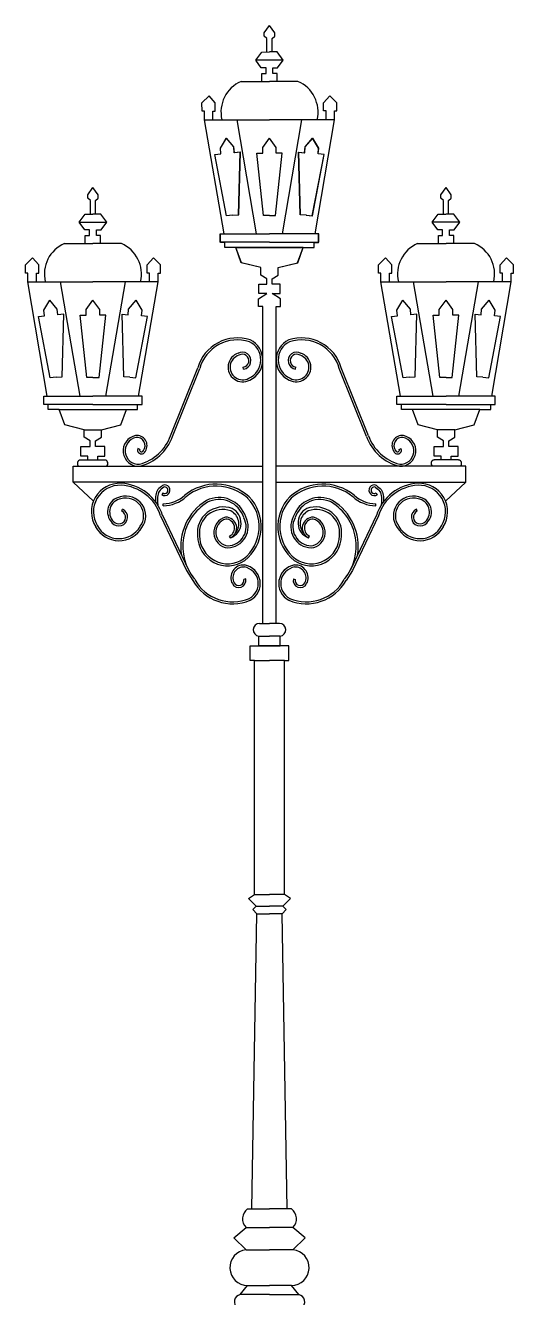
# Model space of a CAD drawing. Header units: millimetres. Extents: x 1931 to 30327, y -2374 to 17555.
# Drawn here: x 17374 to 18576, y 3341 to 6473 of the extents above; entities that cross this region are included whole.
import ezdxf

# ---------------------------------------------------------------- set-up
doc = ezdxf.new("R2010")
doc.units = ezdxf.units.MM

msp = doc.modelspace()

# ---------------------------------------------------------------- linework, layer by layer
at = {"color": 4, "linetype": 'ByBlock', "lineweight": -2}
for p, q in [((17961.9, 6455.2), (17974.7, 6473.2)), ((17961.9, 6447.1), (17961.9, 6455.2)), ((17987.6, 6455.2), (17974.7, 6473.2)), ((17987.6, 6447.1), (17987.6, 6455.2)), ((17968.4, 6441.1), (17961.9, 6447.1)), ((17968.4, 6427.5), (17968.4, 6441.1)), ((17968.4, 6407.9), (17968.4, 6427.5)), ((17981.1, 6441.1), (17987.6, 6447.1)), ((17981.1, 6427.5), (17981.1, 6441.1)), ((17981.1, 6407.9), (17981.1, 6427.5)), ((17940.9, 6387.8), (17955.8, 6407.8)), ((17955.8, 6407.8), (17974.7, 6407.9)), ((17993.8, 6407.9), (17974.9, 6407.9)), ((18008.6, 6387.9), (17993.8, 6407.9)), ((17954.7, 6368.9), (17940.9, 6387.8)), ((18008.6, 6387.9), (17941, 6387.9)), ((17966.3, 6369), (17954.7, 6368.9)), ((17966.3, 6355.2), (17966.3, 6369)), ((17983.3, 6355.2), (17983.3, 6369)), ((17983.3, 6369), (17994.9, 6369)), ((17994.9, 6369), (18008.6, 6387.9)), ((17904.7, 6335.4), (17974.8, 6335.4)), ((17956, 6335.4), (17956, 6355.2)), ((17956, 6355.2), (17966.3, 6355.2)), ((18045, 6335.4), (17974.9, 6335.4)), ((17993.7, 6355.2), (17983.3, 6355.2)), ((17993.7, 6335.4), (17993.7, 6355.2)), ((17826, 6299.8), (17808.7, 6282.9)), ((17841.5, 6282.9), (17826, 6299.8)), ((18108.2, 6283.1), (18123.7, 6299.9)), ((18123.7, 6299.9), (18141, 6283.1)), ((17808.8, 6262.5), (17808.7, 6282.9)), ((17841.5, 6262.5), (17841.5, 6282.9)), ((18108.2, 6262.6), (18108.2, 6283.1)), ((18141, 6262.6), (18141, 6283.1)), ((17814.6, 6262.5), (17808.8, 6262.5)), ((17814.7, 6241), (17814.6, 6262.5)), ((17814.7, 6241), (17974.9, 6241.2)), ((17862.9, 5959.8), (17814.7, 6241)), ((17835.7, 6241.1), (17835.7, 6262.5)), ((17835.7, 6262.5), (17841.5, 6262.5)), ((17943, 5959.9), (17895, 6241.2)), ((18135.1, 6241.2), (17974.9, 6241.2)), ((18006.5, 5959.9), (18054.5, 6241.2)), ((18087.1, 5959.9), (18135.1, 6241.2)), ((18114.1, 6262.6), (18108.2, 6262.6)), ((18114.1, 6241.2), (18114.1, 6262.6)), ((18135.1, 6241.2), (18135.1, 6262.6)), ((18135.1, 6262.6), (18141, 6262.6)), ((17853.9, 6171.4), (17868.6, 6195.7)), ((17855, 6157.1), (17853.9, 6171.4)), ((17854.1, 6171.4), (17868.8, 6195.7)), ((17855.3, 6157.1), (17854.1, 6171.4)), ((17887, 6174.1), (17868.6, 6195.7)), ((17887.3, 6174.1), (17868.8, 6195.7)), ((17888.2, 6159.8), (17887, 6174.1)), ((17888.4, 6159.8), (17887.3, 6174.1)), ((17958.1, 6173), (17974.7, 6196)), ((17958.1, 6158.7), (17958.1, 6173)), ((17958.4, 6158.7), (17958.4, 6173)), ((17991.4, 6173), (17974.7, 6196)), ((17991.4, 6158.7), (17991.4, 6173)), ((17991.6, 6158.7), (17991.6, 6173)), ((18061.3, 6159.8), (18062.5, 6174.1)), ((18061.6, 6159.8), (18062.7, 6174.1)), ((18062.5, 6174.1), (18080.9, 6195.7)), ((18062.7, 6174.1), (18081.2, 6195.7)), ((18095.6, 6171.4), (18080.9, 6195.7)), ((18095.9, 6171.4), (18081.2, 6195.7)), ((18094.5, 6157.1), (18095.6, 6171.4)), ((18094.7, 6157.1), (18095.9, 6171.4)), ((17840.3, 6155.9), (17855, 6157.1)), ((17869.2, 6004.8), (17840.3, 6155.9)), ((17840.5, 6155.9), (17855.3, 6157.1)), ((17869.4, 6004.8), (17840.5, 6155.9)), ((17902.9, 6161), (17888.2, 6159.8)), ((17903.2, 6161), (17888.4, 6159.8)), ((17898.8, 6007.2), (17902.9, 6161)), ((17899.1, 6007.2), (17903.2, 6161)), ((17959.9, 6005.7), (17943.3, 6158.7)), ((17943.3, 6158.7), (17958.1, 6158.7)), ((17960.1, 6005.7), (17943.6, 6158.7)), ((17943.6, 6158.7), (17958.4, 6158.7)), ((17989.6, 6005.7), (18006.2, 6158.7)), ((17989.9, 6005.7), (18006.4, 6158.7)), ((18006.2, 6158.7), (17991.4, 6158.7)), ((18006.4, 6158.7), (17991.6, 6158.7)), ((18050.7, 6007.2), (18046.6, 6161)), ((18046.6, 6161), (18061.3, 6159.8)), ((18050.9, 6007.2), (18046.8, 6161)), ((18046.8, 6161), (18061.6, 6159.8)), ((18080.3, 6004.8), (18109.2, 6155.9)), ((18080.6, 6004.8), (18109.4, 6155.9)), ((18109.2, 6155.9), (18094.5, 6157.1)), ((18109.4, 6155.9), (18094.7, 6157.1)), ((17527.5, 6056.3), (17540.4, 6074.3)), ((17527.5, 6048.1), (17527.5, 6056.3)), ((17534, 6042.2), (17527.5, 6048.1)), ((17553.2, 6056.2), (17540.4, 6074.3)), ((17546.7, 6042.2), (17553.2, 6048.1)), ((17553.2, 6048.1), (17553.2, 6056.2)), ((18396.6, 6056.2), (18409.4, 6074.3)), ((18396.6, 6048.1), (18396.6, 6056.2)), ((18403, 6042.2), (18396.6, 6048.1)), ((18422.2, 6056.3), (18409.4, 6074.3)), ((18415.8, 6042.2), (18422.2, 6048.1)), ((18422.2, 6048.1), (18422.2, 6056.3)), ((17534, 6028.5), (17534, 6042.2)), ((17534, 6008.9), (17534, 6028.5)), ((17546.7, 6028.5), (17546.7, 6042.2)), ((17546.7, 6008.9), (17546.7, 6028.5)), ((18403, 6028.5), (18403, 6042.2)), ((18403.1, 6008.9), (18403, 6028.5)), ((18415.8, 6028.5), (18415.8, 6042.2)), ((18415.8, 6008.9), (18415.8, 6028.5)), ((17506.5, 5988.9), (17521.3, 6008.9)), ((17520.2, 5970), (17506.5, 5988.9)), ((17506.5, 5988.9), (17574.1, 5988.9)), ((17521.3, 6008.9), (17540.2, 6008.9)), ((17559.3, 6008.9), (17540.4, 6008.9)), ((17574.2, 5988.8), (17559.3, 6008.9)), ((17560.4, 5970), (17574.2, 5988.8)), ((17884, 6006), (17869.2, 6004.8)), ((17884.2, 6006), (17869.4, 6004.8)), ((17884, 6006), (17898.8, 6007.2)), ((17884.2, 6006), (17899.1, 6007.2)), ((17974.7, 6005.7), (17959.9, 6005.7)), ((17975, 6005.7), (17960.1, 6005.7)), ((17974.7, 6005.7), (17989.6, 6005.7)), ((17975, 6005.7), (17989.9, 6005.7)), ((18065.5, 6006), (18050.7, 6007.2)), ((18065.8, 6006), (18050.9, 6007.2)), ((18065.5, 6006), (18080.3, 6004.8)), ((18065.8, 6006), (18080.6, 6004.8)), ((18375.6, 5988.8), (18390.4, 6008.9)), ((18443.3, 5988.9), (18375.6, 5988.9)), ((18389.3, 5970), (18375.6, 5988.8)), ((18390.4, 6008.9), (18409.3, 6008.9)), ((18428.4, 6008.9), (18409.5, 6008.9)), ((18443.3, 5988.9), (18428.4, 6008.9)), ((18429.6, 5970), (18443.3, 5988.9)), ((17531.8, 5970), (17520.2, 5970)), ((17521.4, 5936.5), (17521.4, 5956.2)), ((17521.4, 5956.2), (17531.8, 5956.2)), ((17531.8, 5956.2), (17531.8, 5970)), ((17548.8, 5956.2), (17548.8, 5970)), ((17548.8, 5970), (17560.4, 5970)), ((17559.1, 5956.2), (17548.8, 5956.2)), ((17559.1, 5936.4), (17559.1, 5956.2)), ((17853.5, 5959.9), (17974.7, 5959.9)), ((17853.7, 5939.3), (17853.7, 5959.9)), ((17853.7, 5959.9), (17975, 5959.9)), ((17854, 5939.2), (17854, 5959.8)), ((17854, 5959.8), (17862.9, 5959.8)), ((18096, 5959.9), (17974.7, 5959.9)), ((18096.3, 5959.9), (17975, 5959.9)), ((18095.8, 5959.8), (18086.8, 5959.8)), ((18095.7, 5939.2), (18095.8, 5959.8)), ((18096, 5939.3), (18096, 5959.9)), ((18400.9, 5970), (18389.3, 5970)), ((18390.6, 5936.4), (18390.6, 5956.2)), ((18390.6, 5956.2), (18400.9, 5956.2)), ((18400.9, 5956.2), (18400.9, 5970)), ((18418, 5956.2), (18418, 5970)), ((18418, 5970), (18429.6, 5970)), ((18428.3, 5956.2), (18418, 5956.2)), ((18428.3, 5936.5), (18428.3, 5956.2)), ((17470.1, 5936.5), (17540.2, 5936.5)), ((17610.4, 5936.4), (17540.3, 5936.5)), ((17974.7, 5939.3), (17853.5, 5939.3)), ((17975, 5939.3), (17853.7, 5939.3)), ((17865.2, 5939.2), (17854, 5939.2)), ((17864.9, 5926.4), (17864.9, 5939.3)), ((17891.7, 5926.4), (17864.9, 5926.4)), ((17865.2, 5926.3), (17865.2, 5939.2)), ((17892, 5926.4), (17865.2, 5926.3)), ((17905.5, 5889), (17891.7, 5926.4)), ((17891.7, 5926.4), (17975, 5926.4)), ((17905.8, 5888.9), (17892, 5926.4)), ((17974.7, 5926.4), (17892, 5926.4)), ((17974.7, 5939.3), (18096, 5939.3)), ((18058.1, 5926.4), (17974.7, 5926.4)), ((17975, 5939.3), (18096.3, 5939.3)), ((17975, 5926.4), (18057.7, 5926.4)), ((18043.9, 5888.9), (18057.7, 5926.4)), ((18044.3, 5889), (18058.1, 5926.4)), ((18057.7, 5926.4), (18084.5, 5926.3)), ((18058.1, 5926.4), (18084.9, 5926.4)), ((18084.5, 5926.3), (18084.6, 5939.2)), ((18084.6, 5939.2), (18095.7, 5939.2)), ((18084.9, 5926.4), (18084.9, 5939.3)), ((18339.3, 5936.4), (18409.4, 5936.5)), ((18479.6, 5936.5), (18409.5, 5936.5)), ((17391.4, 5900.9), (17374.1, 5884.1)), ((17406.9, 5884.1), (17391.4, 5900.9)), ((17673.6, 5884), (17689.1, 5900.8)), ((17689.1, 5900.8), (17706.4, 5883.9)), ((17953.3, 5876.9), (17905.5, 5889)), ((17953.7, 5876.9), (17905.8, 5888.9)), ((17996, 5876.9), (18043.9, 5888.9)), ((17996.4, 5876.9), (18044.3, 5889)), ((18260.7, 5900.8), (18243.4, 5883.9)), ((18276.1, 5884), (18260.7, 5900.8)), ((18542.8, 5884.1), (18558.3, 5900.9)), ((18558.3, 5900.9), (18575.6, 5884.1)), ((17374.1, 5863.6), (17374.1, 5884.1)), ((17380, 5863.6), (17374.1, 5863.6)), ((17380, 5842.2), (17380, 5863.6)), ((17401, 5842.2), (17401, 5863.6)), ((17401, 5863.6), (17406.9, 5863.6)), ((17406.9, 5863.6), (17406.9, 5884.1)), ((17673.6, 5863.5), (17673.6, 5884)), ((17679.4, 5863.5), (17673.6, 5863.5)), ((17679.4, 5842.1), (17679.4, 5863.5)), ((17700.5, 5842.1), (17700.5, 5863.5)), ((17700.5, 5863.5), (17706.3, 5863.5)), ((17706.3, 5863.5), (17706.4, 5883.9)), ((17953.3, 5858.7), (17953.3, 5876.9)), ((17968.2, 5849.4), (17953.3, 5858.7)), ((17981.5, 5849.4), (17996.4, 5858.7)), ((17996.4, 5858.7), (17996.4, 5876.9)), ((18243.4, 5863.5), (18243.4, 5883.9)), ((18249.3, 5863.5), (18243.4, 5863.5)), ((18249.3, 5842.1), (18249.3, 5863.5)), ((18270.3, 5842.1), (18270.3, 5863.5)), ((18270.3, 5863.5), (18276.2, 5863.5)), ((18276.2, 5863.5), (18276.1, 5884)), ((18542.8, 5863.6), (18542.8, 5884.1)), ((18548.7, 5863.6), (18542.8, 5863.6)), ((18548.7, 5842.2), (18548.7, 5863.6)), ((18569.7, 5842.2), (18569.7, 5863.6)), ((18569.7, 5863.6), (18575.6, 5863.6)), ((18575.6, 5863.6), (18575.6, 5884.1)), ((17428, 5560.9), (17380, 5842.2)), ((17380, 5842.2), (17540.2, 5842.2)), ((17508.6, 5560.9), (17460.6, 5842.2)), ((17700.5, 5842.1), (17540.2, 5842.2)), ((17572.2, 5560.9), (17620.1, 5842.2)), ((17652.2, 5560.8), (17700.5, 5842.1)), ((17948.4, 5812.9), (17948.4, 5836.5)), ((17948.4, 5836.5), (17968.2, 5836.5)), ((17968.2, 5836.5), (17968.2, 5849.4)), ((17981.5, 5836.5), (17981.5, 5849.4)), ((18001.3, 5836.5), (17981.5, 5836.5)), ((18001.3, 5812.9), (18001.3, 5836.5)), ((18249.3, 5842.1), (18409.5, 5842.2)), ((18297.6, 5560.8), (18249.3, 5842.1)), ((18377.6, 5560.9), (18329.6, 5842.2)), ((18569.7, 5842.2), (18409.5, 5842.2)), ((18441.2, 5560.9), (18489.2, 5842.2)), ((18521.8, 5560.9), (18569.7, 5842.2)), ((17419.5, 5772.4), (17434.2, 5796.7)), ((17452.6, 5775.1), (17434.2, 5796.7)), ((17523.7, 5774), (17540.4, 5797)), ((17557, 5774), (17540.4, 5797)), ((17628.1, 5775.1), (17646.5, 5796.7)), ((17661.2, 5772.4), (17646.5, 5796.7)), ((17947.8, 5800.2), (17968.2, 5812.9)), ((17947.8, 5781), (17947.8, 5800.2)), ((17968.2, 5812.9), (17948.4, 5812.9)), ((18001.9, 5800.2), (17981.5, 5812.9)), ((17981.5, 5812.9), (18001.3, 5812.9)), ((18001.9, 5781), (18001.9, 5800.2)), ((18288.5, 5772.4), (18303.2, 5796.7)), ((18321.7, 5775.1), (18303.2, 5796.7)), ((18392.8, 5774), (18409.4, 5797)), ((18426, 5774), (18409.4, 5797)), ((18497.1, 5775.1), (18515.5, 5796.7)), ((18530.3, 5772.4), (18515.5, 5796.7)), ((17420.7, 5758.1), (17419.5, 5772.4)), ((17453.8, 5760.8), (17452.6, 5775.1)), ((17523.7, 5759.7), (17523.7, 5774)), ((17557, 5759.7), (17557, 5774)), ((17626.9, 5760.8), (17628.1, 5775.1)), ((17660.1, 5758.1), (17661.2, 5772.4)), ((17958.4, 5781), (17947.8, 5781)), ((17958.4, 5000.8), (17958.4, 5781)), ((17991.4, 5000.8), (17991.4, 5781)), ((17991.4, 5781), (18001.9, 5781)), ((18289.7, 5758.1), (18288.5, 5772.4)), ((18322.8, 5760.8), (18321.7, 5775.1)), ((18392.8, 5759.7), (18392.8, 5774)), ((18426, 5759.7), (18426, 5774)), ((18496, 5760.8), (18497.1, 5775.1)), ((18529.1, 5758.1), (18530.3, 5772.4)), ((17405.9, 5756.9), (17420.7, 5758.1)), ((17434.8, 5605.8), (17405.9, 5756.9)), ((17468.5, 5762), (17453.8, 5760.8)), ((17464.4, 5608.2), (17468.5, 5762)), ((17525.5, 5606.7), (17508.9, 5759.7)), ((17508.9, 5759.7), (17523.7, 5759.7)), ((17555.2, 5606.7), (17571.8, 5759.7)), ((17571.8, 5759.7), (17557, 5759.7)), ((17616.3, 5608.2), (17612.2, 5762)), ((17612.2, 5762), (17626.9, 5760.8)), ((17646, 5605.8), (17674.8, 5756.9)), ((17674.8, 5756.9), (17660.1, 5758.1)), ((18274.9, 5756.9), (18289.7, 5758.1)), ((18303.8, 5605.8), (18274.9, 5756.9)), ((18337.6, 5762), (18322.8, 5760.8)), ((18333.5, 5608.2), (18337.6, 5762)), ((18394.5, 5606.7), (18378, 5759.7)), ((18378, 5759.7), (18392.8, 5759.7)), ((18424.3, 5606.7), (18440.8, 5759.7)), ((18440.8, 5759.7), (18426, 5759.7)), ((18485.3, 5608.2), (18481.2, 5762)), ((18481.2, 5762), (18496, 5760.8)), ((18515, 5605.8), (18543.8, 5756.9)), ((18543.8, 5756.9), (18529.1, 5758.1)), ((17449.6, 5607), (17434.8, 5605.8)), ((17449.6, 5607), (17464.4, 5608.2)), ((17540.4, 5606.7), (17525.5, 5606.7)), ((17540.4, 5606.7), (17555.2, 5606.7)), ((17631.1, 5607), (17616.3, 5608.2)), ((17631.1, 5607), (17646, 5605.8)), ((17731.4, 5463.2), (17798.4, 5630.4)), ((17736, 5461.4), (17803, 5628.5)), ((17911.1, 5627.2), (17910.4, 5632.2)), ((18038.7, 5627.2), (18039.4, 5632.2)), ((18213.7, 5461.4), (18146.7, 5628.5)), ((18218.4, 5463.2), (18151.4, 5630.4)), ((18318.6, 5607), (18303.8, 5605.8)), ((18318.6, 5607), (18333.5, 5608.2)), ((18409.4, 5606.7), (18394.5, 5606.7)), ((18409.4, 5606.7), (18424.3, 5606.7)), ((18500.2, 5607), (18485.3, 5608.2)), ((18500.2, 5607), (18515, 5605.8)), ((17419.1, 5540.3), (17419.1, 5560.9)), ((17419.1, 5560.9), (17540.4, 5560.9)), ((17661.7, 5560.9), (17540.4, 5560.9)), ((17661.1, 5560.8), (17652.2, 5560.8)), ((17661.1, 5540.2), (17661.1, 5560.8)), ((18288.1, 5560.9), (18409.4, 5560.9)), ((18288.7, 5540.2), (18288.6, 5560.8)), ((18288.6, 5560.8), (18297.6, 5560.8)), ((18530.7, 5560.9), (18409.4, 5560.9)), ((18530.7, 5540.3), (18530.7, 5560.9)), ((17540.4, 5540.3), (17419.1, 5540.3)), ((17430.2, 5527.5), (17430.2, 5540.3)), ((17457, 5527.5), (17430.2, 5527.5)), ((17470.8, 5490), (17457, 5527.5)), ((17457, 5527.5), (17540.4, 5527.5)), ((17540.4, 5540.3), (17661.7, 5540.3)), ((17540.4, 5527.5), (17623.1, 5527.4)), ((17609.3, 5489.9), (17623.1, 5527.4)), ((17623.1, 5527.4), (17649.9, 5527.3)), ((17649.9, 5527.3), (17649.9, 5540.2)), ((17649.9, 5540.2), (17661.1, 5540.2)), ((18409.4, 5540.3), (18288.1, 5540.3)), ((18299.8, 5540.2), (18288.7, 5540.2)), ((18299.8, 5527.3), (18299.8, 5540.2)), ((18326.6, 5527.4), (18299.8, 5527.3)), ((18409.4, 5527.5), (18326.6, 5527.4)), ((18340.5, 5489.9), (18326.6, 5527.4)), ((18409.4, 5540.3), (18530.7, 5540.3)), ((18492.7, 5527.5), (18409.4, 5527.5)), ((18478.9, 5490), (18492.7, 5527.5)), ((18492.7, 5527.5), (18519.5, 5527.5)), ((18519.5, 5527.5), (18519.5, 5540.3)), ((17518.7, 5477.9), (17470.8, 5490)), ((17561.4, 5477.9), (17609.3, 5489.9)), ((18388.4, 5477.9), (18340.5, 5489.9)), ((18431, 5477.9), (18478.9, 5490)), ((17518.7, 5459.8), (17518.7, 5477.9)), ((17518.7, 5477.9), (17561.4, 5477.9)), ((17533.6, 5450.4), (17518.7, 5459.8)), ((17533.6, 5437), (17533.6, 5450.4)), ((17546.5, 5450.4), (17561.4, 5459.7)), ((17546.5, 5437), (17546.5, 5450.4)), ((17561.4, 5459.7), (17561.4, 5477.9)), ((18388.4, 5459.7), (18388.4, 5477.9)), ((18431, 5477.9), (18388.4, 5477.9)), ((18403.3, 5450.4), (18388.4, 5459.7)), ((18403.3, 5437), (18403.3, 5450.4)), ((18416.2, 5450.4), (18431, 5459.8)), ((18416.2, 5437), (18416.2, 5450.4)), ((18431, 5459.8), (18431, 5477.9)), ((17510.7, 5412.6), (17510.7, 5437)), ((17510.7, 5437), (17533.6, 5437)), ((17569.3, 5437), (17546.5, 5437)), ((17569.3, 5412.5), (17569.3, 5437)), ((17655.5, 5429.6), (17650.8, 5431.3)), ((18294.2, 5429.6), (18298.9, 5431.3)), ((18380.5, 5412.5), (18380.4, 5437)), ((18380.4, 5437), (18403.3, 5437)), ((18439, 5437), (18416.2, 5437)), ((18439, 5412.6), (18439, 5437)), ((17491.2, 5348.4), (17491.2, 5387.9)), ((17491.2, 5387.9), (17958.4, 5387.9)), ((17509.4, 5403.4), (17569.6, 5403.4)), ((17527.9, 5412.6), (17510.7, 5412.6)), ((17527.9, 5403.4), (17527.9, 5412.6)), ((17552.1, 5403.3), (17552.1, 5412.6)), ((17552.1, 5412.6), (17569.3, 5412.5)), ((18458.5, 5387.9), (17991.4, 5387.9)), ((18440.4, 5403.4), (18380.1, 5403.4)), ((18397.7, 5412.6), (18380.5, 5412.5)), ((18397.7, 5403.3), (18397.7, 5412.6)), ((18421.8, 5403.4), (18421.8, 5412.6)), ((18421.8, 5412.6), (18439, 5412.6)), ((18458.5, 5348.4), (18458.5, 5387.9)), ((17958.4, 5348.4), (17491.2, 5348.4)), ((17491.2, 5348.4), (17541.4, 5302)), ((17991.4, 5348.4), (18458.5, 5348.4)), ((18458.5, 5348.4), (18408.4, 5302)), ((17712.6, 5322.2), (17709.9, 5318)), ((17713.3, 5290.5), (17713.2, 5295.5)), ((18236.4, 5290.5), (18236.5, 5295.5)), ((18237.1, 5322.2), (18239.8, 5318)), ((17611.1, 5277.5), (17613.3, 5282)), ((17706.8, 5265.5), (17770.7, 5130.9)), ((17711.3, 5267.6), (17775.2, 5133.1)), ((18238.4, 5267.6), (18174.5, 5133.1)), ((18242.9, 5265.5), (18179, 5130.9)), ((18338.6, 5277.5), (18336.5, 5282)), ((17878.9, 5211.6), (17876.6, 5216.1)), ((18070.8, 5211.6), (18073.2, 5216.1)), ((17770.7, 5130.9), (17786.3, 5107)), ((17916.3, 5110.6), (17911.4, 5109.5)), ((18033.5, 5110.6), (18038.4, 5109.5)), ((18179, 5130.9), (18163.4, 5107)), ((17950.4, 5000.8), (17974.9, 5000.8)), ((17999.4, 5000.8), (17974.9, 5000.8)), ((17948.8, 4945.5), (17948.8, 4969.7)), ((17948.8, 4969.7), (17974.9, 4969.7)), ((18000.9, 4969.7), (17974.9, 4969.7)), ((18000.9, 4945.5), (18000.9, 4969.7)), ((17927.2, 4924.4), (17927.2, 4945.5)), ((17927.2, 4945.5), (17974.9, 4945.5)), ((17927.2, 4909.6), (17927.2, 4924.4)), ((17974.9, 4945.5), (17948.8, 4945.5)), ((18022.6, 4945.5), (17974.9, 4945.5)), ((17974.9, 4945.5), (18000.9, 4945.5)), ((18022.6, 4924.4), (18022.6, 4945.5)), ((18022.6, 4909.6), (18022.6, 4924.4)), ((17937.8, 4909.6), (17927.2, 4909.6)), ((17937.8, 4333.5), (17937.8, 4909.6)), ((17937.8, 4909.6), (17974.9, 4909.6)), ((18011.9, 4909.6), (17974.9, 4909.6)), ((18011.9, 4333.5), (18011.9, 4909.6)), ((18011.9, 4909.6), (18022.6, 4909.6)), ((17923, 4323.8), (17937.8, 4333.5)), ((17942.4, 4304.8), (17923, 4323.8)), ((17937.8, 4333.5), (17974.9, 4333.5)), ((18011.9, 4333.5), (17974.9, 4333.5)), ((18007.3, 4304.8), (18026.8, 4323.8)), ((18026.8, 4323.8), (18011.9, 4333.5)), ((17933.7, 4296.6), (17942.4, 4304.8)), ((17944, 4286.4), (17933.7, 4296.6)), ((17942.4, 4304.8), (17974.9, 4304.8)), ((18007.3, 4304.8), (17974.9, 4304.8)), ((18005.8, 4286.4), (18016, 4296.6)), ((18016, 4296.6), (18007.3, 4304.8)), ((17931.4, 3559.6), (17944, 4286.4)), ((17944, 4286.4), (17974.9, 4286.4)), ((18005.8, 4286.4), (17974.9, 4286.4)), ((18018.4, 3559.6), (18005.8, 4286.4)), ((17920.9, 3559.6), (17974.9, 3559.6)), ((18028.9, 3559.6), (17974.9, 3559.6)), ((17887.2, 3488.1), (17917.1, 3513.6)), ((17917.1, 3513.6), (17974.9, 3513.6)), ((18032.6, 3513.6), (17974.9, 3513.6)), ((18062.5, 3488.1), (18032.6, 3513.6)), ((17917.1, 3458.7), (17887.2, 3488.1)), ((18032.6, 3458.7), (18062.5, 3488.1)), ((17917.1, 3458.7), (17974.9, 3458.7)), ((18032.6, 3458.7), (17974.9, 3458.7)), ((17902.4, 3348.6), (17920.8, 3370.9)), ((17920.8, 3370.9), (17974.9, 3370.9)), ((18029, 3370.9), (17974.9, 3370.9)), ((18047.4, 3348.6), (18029, 3370.9)), ((17974.9, 3348.6), (17902.4, 3348.6)), ((17974.9, 3348.6), (18047.4, 3348.6))]:
    msp.add_line(p, q, dxfattribs=at)
for centre, radius, start, end in [((17937.5, 6260.1), 82.1, 113.5299, 193.3554), ((18012.3, 6260.1), 82.1, 346.7051, 66.5306), ((17502.9, 5861.1), 82.1, 113.4694, 193.2949), ((17577.6, 5861.1), 82.1, 346.6446, 66.4701), ((18372.1, 5861.1), 82.1, 113.5299, 193.3554), ((18446.9, 5861.1), 82.1, 346.7051, 66.5306), ((17896.1, 5602.4), 101.7, 72.0223, 164.2876), ((18053.6, 5602.4), 101.7, 15.7124, 107.9777), ((17896.2, 5602.3), 96.8, 72.4775, 164.2991), ((17908.2, 5647.9), 20.9, 277.9565, 122.0477), ((17903.7, 5649.9), 49.7, 294.1424, 64.151), ((17903.7, 5649.9), 54.7, 294.1424, 64.151), ((18046, 5649.9), 54.7, 115.849, 245.8576), ((18046, 5649.9), 49.7, 115.849, 245.8576), ((18041.6, 5647.9), 20.9, 57.9523, 262.0435), ((18053.5, 5602.3), 96.8, 15.7009, 107.5225), ((17909, 5631.8), 36.1, 107.4881, 298.8213), ((17909, 5631.8), 31.1, 107.4881, 298.8213), ((17908.2, 5647.9), 15.9, 277.9565, 122.0477), ((18040.7, 5631.8), 36.1, 241.1787, 72.5119), ((18041.6, 5647.9), 15.9, 57.9523, 262.0435), ((18040.7, 5631.8), 31.1, 241.1787, 72.5119), ((17652.7, 5426.1), 38.2, 101.2947, 272.9663), ((17652.7, 5426.1), 33.2, 101.2947, 272.9663), ((17648.7, 5439.1), 24.8, 325.9401, 97.9695), ((17648.6, 5438.8), 20, 322.3216, 97.5252), ((17627.4, 5499.8), 110.2, 284.2238, 340.6338), ((17627.7, 5499.6), 114.9, 283.6192, 340.5714), ((18322.1, 5499.6), 114.9, 199.4286, 256.3808), ((18322.4, 5499.8), 110.2, 199.3662, 255.7762), ((18301.1, 5439.1), 24.8, 82.0305, 214.0599), ((18301.2, 5438.8), 20, 82.4748, 217.6784), ((18297, 5426.1), 38.2, 267.0337, 78.7053), ((18297, 5426.1), 33.2, 267.0337, 78.7053), ((17659.9, 5427.9), 9.69, 159.246, 343.9164), ((17659.9, 5427.9), 4.69, 159.246, 343.9164), ((18289.9, 5427.9), 9.69, 196.0836, 20.754), ((18289.9, 5427.9), 4.69, 196.0836, 20.754), ((17510.6, 5394.7), 8.74, 98.445, 230.6948), ((17568.3, 5394.7), 8.74, 309.3052, 81.555), ((18381.4, 5394.7), 8.74, 98.445, 230.6948), ((18439.1, 5394.7), 8.74, 309.3052, 81.555), ((17606.5, 5276), 70.1, 87.4783, 212.1437), ((17606.5, 5276), 65.1, 87.4783, 212.1437), ((17603.8, 5233.3), 108, 17.352, 87.0366), ((17603.8, 5233.3), 113, 17.352, 87.0366), ((17717, 5328.9), 13, 236.6512, 113.589), ((17717, 5328.9), 8.01, 236.6512, 113.589), ((17843.4, 5222.3), 121.7, 48.0932, 129.1301), ((17843.4, 5222.3), 116.7, 48.0932, 129.1301), ((18106.3, 5222.3), 121.7, 50.8699, 131.9068), ((18106.3, 5222.3), 116.7, 50.8699, 131.9068), ((18232.7, 5328.9), 13, 66.411, 303.3488), ((18232.7, 5328.9), 8.01, 66.411, 303.3488), ((18346, 5233.3), 113, 92.9634, 162.648), ((18346, 5233.3), 108, 92.9634, 162.648), ((18343.3, 5276), 70.1, 327.8563, 92.5217), ((18343.3, 5276), 65.1, 327.8563, 92.5217), ((17613.9, 5275.4), 37.6, 98.5461, 225.4148), ((17613.9, 5275.4), 32.6, 98.5461, 225.4148), ((17621.5, 5265.9), 48.6, 323.6359, 106.595), ((17621.5, 5265.9), 43.6, 323.6359, 106.595), ((17711.1, 5378.3), 82.8, 271.4409, 312.0332), ((17711.1, 5378.3), 87.8, 271.4409, 312.0332), ((17888.7, 5190.8), 132.3, 121.4973, 189.5526), ((17888.7, 5190.8), 127.3, 121.4973, 219.2937), ((17850.7, 5241.9), 69.1, 17.8961, 116.7067), ((17850.7, 5241.9), 64.1, 17.8961, 116.7067), ((17848, 5239.2), 101.4, 308.3722, 43.8687), ((17848, 5239.2), 106.4, 308.3722, 43.8687), ((18101.7, 5239.2), 106.4, 136.1313, 231.6278), ((18101.7, 5239.2), 101.4, 136.1313, 231.6278), ((18099.1, 5241.9), 69.1, 63.2933, 162.1039), ((18099.1, 5241.9), 64.1, 63.2933, 162.1039), ((18061, 5190.8), 127.3, 320.7063, 58.5027), ((18061, 5190.8), 132.3, 350.4474, 58.5027), ((18238.6, 5378.3), 87.8, 227.9668, 268.5591), ((18238.6, 5378.3), 82.8, 227.9668, 268.5591), ((18328.3, 5265.9), 48.6, 73.405, 216.3641), ((18328.3, 5265.9), 43.6, 73.405, 216.3641), ((18335.9, 5275.4), 32.6, 314.5852, 81.4539), ((18335.9, 5275.4), 37.6, 314.5852, 81.4539), ((17603.9, 5262.5), 21.6, 218.6786, 64.335), ((17603.9, 5262.5), 16.6, 218.6786, 64.335), ((17861.2, 5223.8), 63.9, 69.8321, 186.4276), ((17859.4, 5224.4), 57.2, 69.5194, 186.7986), ((17876.1, 5225.2), 38.4, 103.9126, 264.7437), ((17867.5, 5235.8), 26.7, 295.1751, 91.4341), ((17870.3, 5239), 52.1, 272.4648, 27.5977), ((17865.4, 5248.7), 39.4, 290.0639, 63.0669), ((17864.1, 5246.3), 35.2, 321.6522, 64.1311), ((18079.4, 5239), 52.1, 152.4023, 267.5352), ((18084.4, 5248.7), 39.4, 116.9331, 249.9361), ((18085.6, 5246.3), 35.2, 115.8689, 218.3478), ((18082.2, 5235.8), 26.7, 88.5659, 244.8249), ((18088.5, 5223.8), 63.9, 353.5724, 110.1679), ((18090.3, 5224.4), 57.2, 353.2014, 110.4806), ((18073.6, 5225.2), 38.4, 275.2563, 76.0874), ((18345.8, 5262.5), 21.6, 115.665, 321.3214), ((18345.8, 5262.5), 16.6, 115.665, 321.3214), ((17604.4, 5269.9), 65.2, 208.2233, 330.2654), ((17604.4, 5269.9), 60.2, 208.2233, 330.2654), ((17876.4, 5225.5), 33.7, 105.6354, 264.5682), ((17867.2, 5235.9), 21.9, 295.1472, 89.8751), ((17870.3, 5239), 47.1, 272.4648, 27.5977), ((18079.4, 5239), 47.1, 152.4023, 267.5352), ((18082.5, 5235.9), 21.9, 90.1249, 244.8528), ((18073.4, 5225.5), 33.7, 275.4318, 74.3646), ((18345.4, 5269.9), 65.2, 209.7346, 331.7767), ((18345.4, 5269.9), 60.2, 209.7346, 331.7767), ((17872.1, 5217.3), 74.4, 180.478, 304.2737), ((17872.1, 5217.3), 69.4, 180.478, 304.2737), ((18077.6, 5217.3), 74.4, 235.7263, 359.522), ((18077.6, 5217.3), 69.4, 235.7263, 359.522), ((17911.2, 5113.5), 31.4, 85.9133, 207.6814), ((17911.2, 5113.5), 26.4, 85.9133, 207.6814), ((17905.7, 5099.1), 41.4, 297.8021, 80.4364), ((17905.7, 5099.1), 46.4, 297.8021, 80.4364), ((18044, 5099.1), 46.4, 99.5636, 242.1979), ((18044, 5099.1), 41.4, 99.5636, 242.1979), ((18038.5, 5113.5), 31.4, 332.3186, 94.0867), ((18038.5, 5113.5), 26.4, 332.3186, 94.0867), ((17883.9, 5160.6), 111.3, 208.7663, 292.9572), ((17883.9, 5160.6), 106.3, 208.7663, 292.9572), ((17899.2, 5106.7), 17.5, 206.0497, 12.9904), ((17899.2, 5106.7), 12.5, 206.0497, 12.9904), ((18065.8, 5160.6), 111.3, 247.0428, 331.2337), ((18065.8, 5160.6), 106.3, 247.0428, 331.2337), ((18050.6, 5106.7), 17.5, 167.0096, 333.9503), ((18050.6, 5106.7), 12.5, 167.0096, 333.9503), ((17950.5, 4985.2), 15.6, 90.3797, 263.7938), ((17999.3, 4985.2), 15.6, 276.2062, 89.6203), ((17938.9, 3535), 30.5, 126.3071, 224.4087), ((18010.8, 3535), 30.5, 315.5913, 53.6929), ((17921.4, 3414.9), 44, 95.5224, 269.2128), ((18028.4, 3414.9), 44, 270.7872, 84.4776), ((17907.2, 3330.3), 18.9, 104.6681, 229.1312), ((18042.6, 3330.3), 18.9, 310.8688, 75.3319)]:
    msp.add_arc(centre, radius, start, end, dxfattribs=at)
for points, knots in [([(17711.8, 5340.8), (17707.6, 5337.6), (17694.8, 5328), (17693.8, 5312.1), (17694.2, 5300.9)], [0, 0, 0, 0, 0.1539878, 0.4627543, 0.4627543, 0.4627543, 0.4627543]), ([(17714.8, 5336.8), (17709.9, 5333.1), (17705.7, 5329.8), (17701, 5322.2), (17699.8, 5317.4), (17698.9, 5306.3), (17699.2, 5300), (17699.7, 5293.3), (17699.7, 5293.1), (17699.7, 5292.9)], [0, 0, 0, 0, 0.1777722, 0.1777722, 0.3555444, 0.3555444, 0.5333166, 0.5333166, 0.5387503, 0.5387503, 0.5387503, 0.5387503]), ([(18234.9, 5336.8), (18239.8, 5333.1), (18244, 5329.8), (18248.8, 5322.2), (18250, 5317.4), (18250.9, 5306.3), (18250.5, 5300), (18250.1, 5293.3), (18250.1, 5293.1), (18250.1, 5292.9)], [0, 0, 0, 0, 0.1777722, 0.1777722, 0.3555444, 0.3555444, 0.5333166, 0.5333166, 0.5387503, 0.5387503, 0.5387503, 0.5387503]), ([(18237.9, 5340.8), (18242.2, 5337.6), (18254.9, 5328), (18256, 5312.1), (18255.5, 5300.9)], [0, 0, 0, 0, 0.1539878, 0.4627543, 0.4627543, 0.4627543, 0.4627543])]:
    msp.add_open_spline(points, degree=3, knots=knots, dxfattribs=at)

doc.saveas('drawing.dxf')
